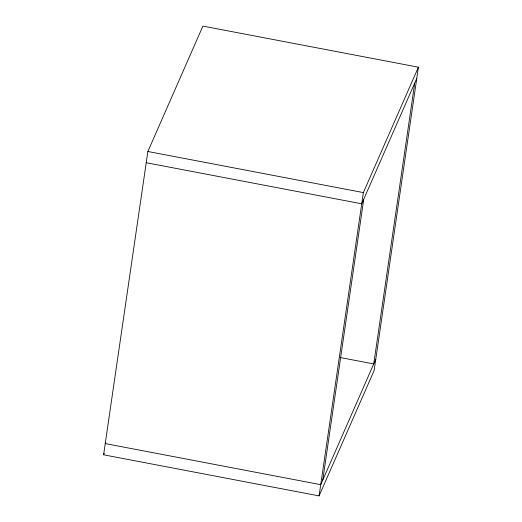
<?xml version="1.0" encoding="UTF-8"?>
<svg xmlns="http://www.w3.org/2000/svg" width="522" height="522" viewBox="0 0 522 522"><rect width="100%" height="100%" fill="white"/><g stroke="black" fill="none" stroke-linecap="round" stroke-linejoin="round"><path stroke-width="0.78" d="M103.597 454.806L147.863 151.491L202.908 26.1L418.403 67.194L374.137 370.509L319.092 495.9L103.597 454.806L104.25 453.318M319.092 495.9L363.364 192.585L418.403 67.194M322.766 480.038L363.762 199.169M414.729 83.057L373.739 363.925L340.09 357.511M105.816 442.258L105.235 443.583L320.73 484.677L375.775 359.286M416.765 78.417L361.726 203.808L146.225 162.714M147.863 151.491L363.364 192.585"/></g></svg>
